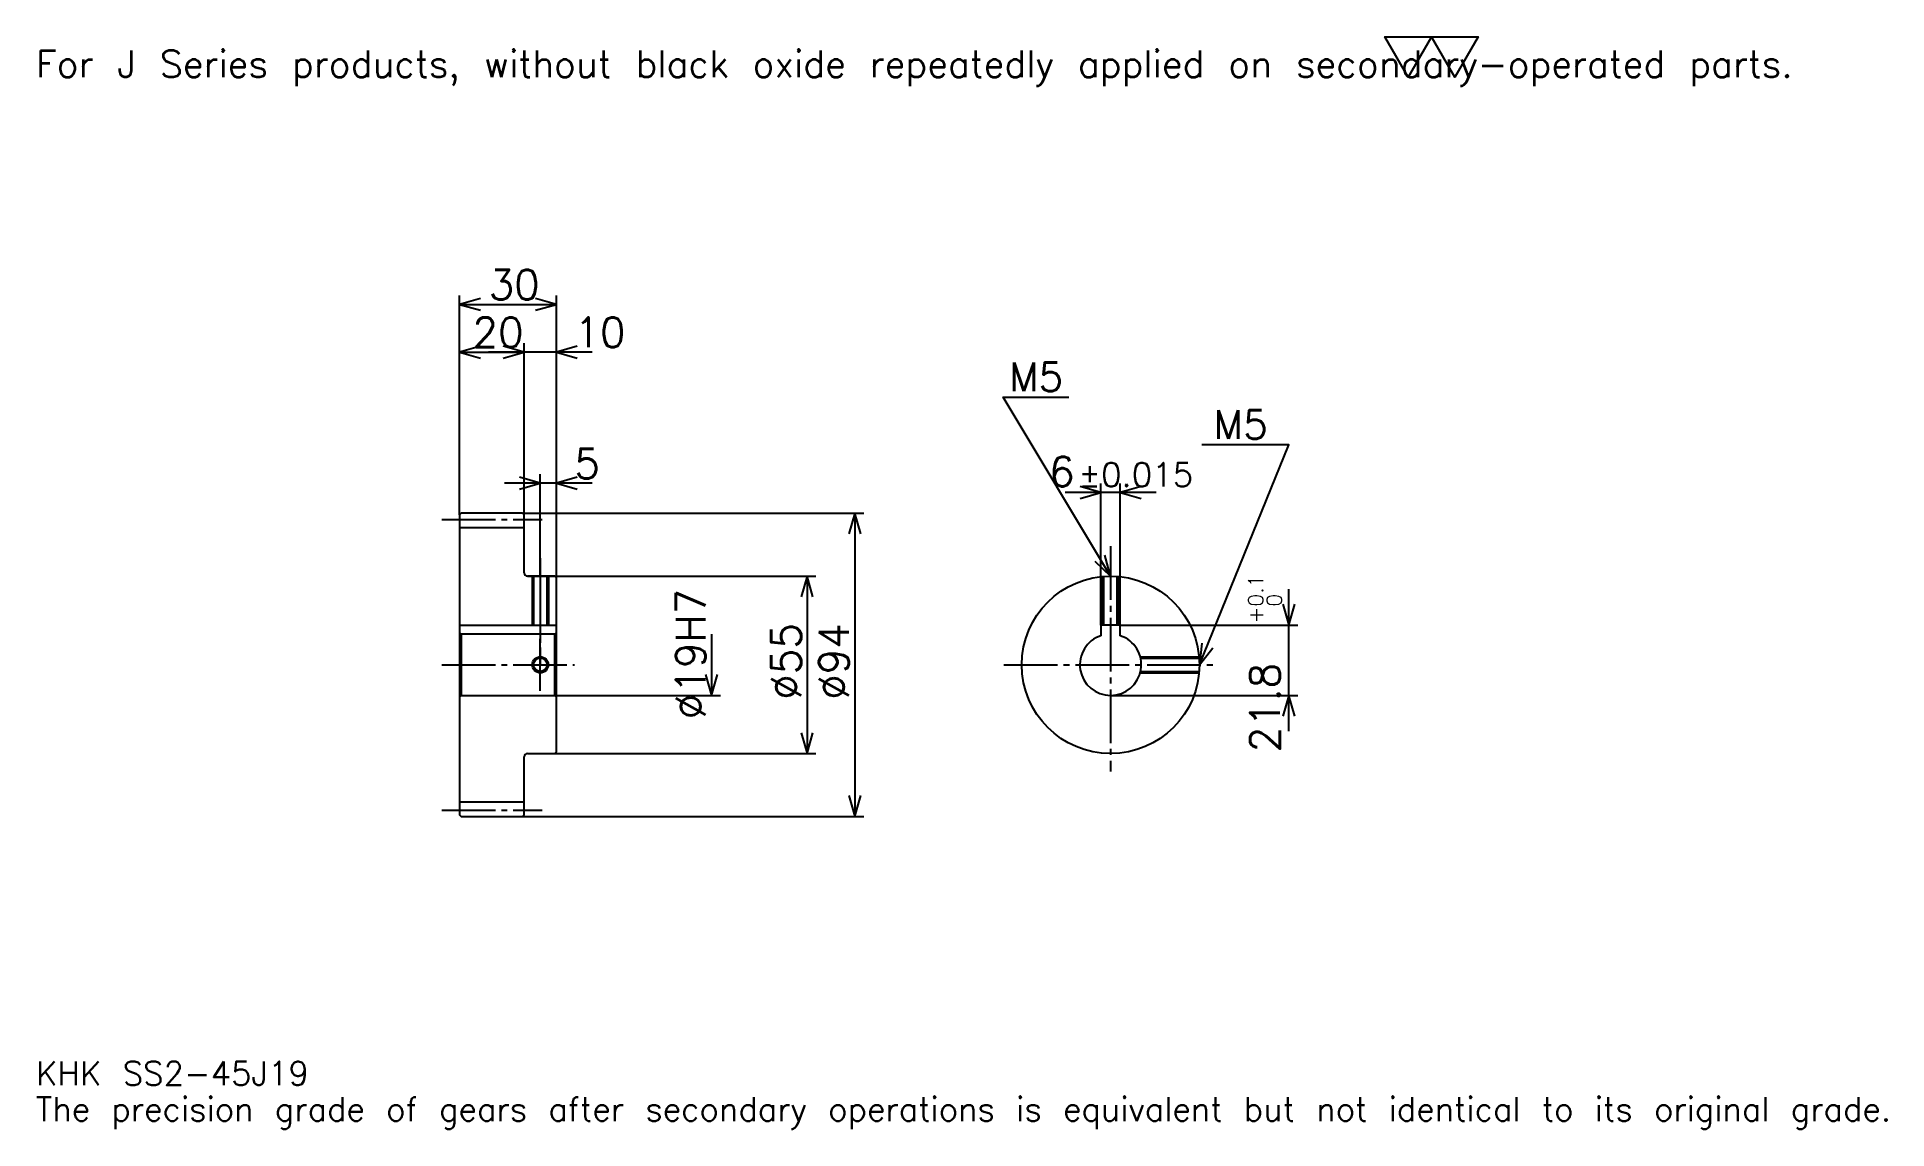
# Model space of a CAD drawing. Extents: x 19 to 592, y 7 to 345.
import ezdxf

# ---------------------------------------------------------------- set-up
doc = ezdxf.new("R2010")
doc.units = 0
doc.linetypes.add('DASHDOT', pattern=[22.173913, 16.630435, -1.847826, 1.847826, -1.847826])
doc.layers.get('0').update_dxf_attribs({"linetype": 'CONTINUOUS'})
doc.layers.add('DASHDOT', color=6, linetype='DASHDOT')
doc.styles.add('KANJI', font='TXT', dxfattribs={"bigfont": 'BIGFONT'})

msp = doc.modelspace()

# ---------------------------------------------------------------- linework, layer by layer
at = {"color": 5}
for p, q in [((149.67392, 197.597824), (149.67392, 265.043457)), ((179.67392, 197.597824), (179.67392, 265.043457)), ((149.67392, 262.271729), (179.67392, 262.271729)), ((149.67392, 247.489136), (169.67392, 247.489136)), ((190.76088, 247.489136), (158.58696, 247.489136)), ((169.67392, 197.597824), (169.67392, 250.260864)), ((190.76088, 206.836945), (163.58696, 206.836945)), ((174.67392, 197.597824), (174.67392, 209.608688)), ((348.304352, 162.897827), (348.304352, 206.739136)), ((354.304352, 162.897827), (354.304352, 206.739136)), ((365.391296, 203.967392), (337.217407, 203.967392)), ((149.67392, 197.097824), (149.67392, 197.597824)), ((169.17392, 197.597824), (179.67392, 197.597824)), ((169.67392, 197.097824), (169.67392, 197.597824)), ((174.67392, 178.097824), (174.67392, 197.597824)), ((174.67392, 178.097824), (174.67392, 197.597824)), ((179.67392, 197.597824), (274.836975, 197.597824)), ((179.67392, 177.597824), (179.67392, 197.597824)), ((272.065216, 197.597824), (272.065216, 103.597824)), ((170.67392, 178.097824), (179.67392, 178.097824)), ((179.67392, 178.097824), (260.054352, 178.097824)), ((257.282623, 178.097824), (257.282623, 123.097824)), ((406.521759, 130.010864), (406.521759, 173.984787)), ((354.304352, 162.897827), (409.293488, 162.897827)), ((227.717407, 160.097824), (227.717407, 141.097824)), ((179.67392, 141.097824), (230.489136, 141.097824)), ((351.304352, 141.097824), (409.293488, 141.097824)), ((170.67392, 123.097824), (179.67392, 123.097824)), ((179.67392, 123.097824), (260.054352, 123.097824)), ((169.17392, 103.597824), (179.67392, 103.597824)), ((179.67392, 103.597824), (274.836975, 103.597824))]:
    msp.add_line(p, q, dxfattribs=at)
at = {"color": 4}
for p, q in [((149.67392, 193.097824), (169.67392, 193.097824)), ((149.67392, 162.897827), (179.67392, 162.897827)), ((179.17392, 160.097824), (179.67392, 160.597824)), ((150.17392, 160.097824), (150.17392, 141.097824)), ((179.17392, 141.097824), (179.67392, 140.597824)), ((149.67392, 108.097824), (169.67392, 108.097824))]:
    msp.add_line(p, q, dxfattribs=at)
at = {"color": 7}
msp.add_lwpolyline([(443.478271, 332.608704), (436.271759, 345.100006), (465.097839, 345.100006), (457.891327, 332.608704), (450.684784, 345.100006), (443.478271, 332.608704)], dxfattribs=at)
at = {"color": 5}
for points in [[(156.141312, 264.119568), (149.67392, 262.271729), (156.141312, 260.42392)], [(173.206528, 260.42392), (179.67392, 262.271729), (173.206528, 264.119568)], [(156.141312, 249.336945), (149.67392, 247.489136), (156.141312, 245.641296)], [(163.206528, 245.641296), (169.67392, 247.489136), (163.206528, 249.336945)], [(163.206528, 245.641296), (169.67392, 247.489136), (163.206528, 249.336945)], [(186.141312, 249.336945), (179.67392, 247.489136), (186.141312, 245.641296)], [(351.304352, 178.097824), (318.043488, 233.532608), (338.369568, 233.532608)], [(378.804352, 150.597824), (406.521759, 218.75), (379.543518, 218.75)], [(168.206528, 204.98912), (174.67392, 206.836945), (168.206528, 208.684784)], [(186.141312, 208.684784), (179.67392, 206.836945), (186.141312, 204.98912)], [(341.836975, 202.119568), (348.304352, 203.967392), (341.836975, 205.815216)], [(360.771729, 205.815216), (354.304352, 203.967392), (360.771729, 202.119568)], [(273.913055, 191.130432), (272.065216, 197.597824), (270.217407, 191.130432)], [(346.392395, 182.692871), (351.304352, 178.097824), (349.561401, 184.594269)], [(259.130432, 171.630432), (257.282623, 178.097824), (255.434784, 171.630432)], [(404.67395, 169.365219), (406.521759, 162.897827), (408.369598, 169.365219)], [(379.529175, 157.284851), (378.804352, 150.597824), (382.952515, 155.892563)], [(225.869568, 147.565216), (227.717407, 141.097824), (229.565216, 147.565216)], [(408.369598, 134.630432), (406.521759, 141.097824), (404.67395, 134.630432)], [(255.434784, 129.565216), (257.282623, 123.097824), (259.130432, 129.565216)], [(270.217407, 110.065216), (272.065216, 103.597824), (273.913055, 110.065216)]]:
    msp.add_lwpolyline(points, dxfattribs=at)
at = {"color": 4}
for points in [[(169.67392, 179.097824), (169.67392, 197.097824), (169.17392, 197.597824), (150.17392, 197.597824), (149.67392, 197.097824), (149.67392, 140.597824)], [(170.67392, 123.097824), (179.17392, 123.097824), (179.67392, 123.597824), (179.67392, 177.597824), (179.17392, 178.097824), (170.67392, 178.097824)], [(172.17392, 178.097824), (172.17392, 162.897827)], [(172.608917, 178.097824), (172.608917, 162.897827)], [(176.738922, 178.097824), (176.738922, 162.897827)], [(177.17392, 178.097824), (177.17392, 162.897827)], [(348.804352, 162.897827), (348.804352, 177.983948)], [(349.239349, 162.897827), (349.239349, 178.020187)], [(353.369354, 162.897827), (353.369354, 178.020187)], [(353.804352, 162.897827), (353.804352, 177.983948)], [(149.67392, 140.597824), (150.17392, 141.097824), (179.17392, 141.097824), (179.17392, 160.097824), (150.17392, 160.097824), (149.67392, 160.597824)], [(354.304352, 159.611694), (354.304352, 162.897827), (348.304352, 162.897827), (348.304352, 159.611694)], [(360.469482, 153.097824), (378.690491, 153.097824)], [(360.577209, 152.662827), (378.726715, 152.662827)], [(360.469482, 148.097824), (378.690491, 148.097824)], [(360.577209, 148.532822), (378.726715, 148.532822)], [(149.67392, 140.597824), (149.67392, 104.097824), (150.17392, 103.597824), (169.17392, 103.597824), (169.67392, 104.097824), (169.67392, 122.097824)]]:
    msp.add_lwpolyline(points, dxfattribs=at)
for centre, radius in [((351.304352, 150.597824), 27.5), ((174.67392, 150.597824), 2.065)]:
    msp.add_circle(centre, radius, dxfattribs=at)
at = {"color": 7}
msp.add_circle((174.67392, 150.597824), 2.5, dxfattribs=at)
at = {"color": 4}
for centre, radius, start, end in [((170.67392, 179.097824), 1, 180, 270), ((351.304352, 150.597824), 9.5, 108.408480326, 71.591519674), ((170.67392, 122.097824), 1, 90, 180)]:
    msp.add_arc(centre, radius, start, end, dxfattribs=at)
at = {"layer": 'DASHDOT', "color": 7}
for p, q in [((144.130447, 195.597824), (175.217392, 195.597824)), ((351.304352, 187.33696), (351.304352, 117.554344)), ((174.67392, 178.097824), (174.67392, 150.597824)), ((144.130447, 150.597824), (185.217407, 150.597824)), ((318.260864, 150.597824), (384.347839, 150.597824)), ((144.130447, 105.597824), (175.217392, 105.597824))]:
    msp.add_line(p, q, dxfattribs=at)
for points in [[(174.67392, 183.641296), (174.67392, 157.35434)], [(174.67392, 142.554352), (174.67392, 158.641296)], [(166.630447, 150.597824), (182.717407, 150.597824)]]:
    msp.add_lwpolyline(points, dxfattribs=at)

# ---------------------------------------------------------------- texts
at = {"color": 7, "style": 'KANJI'}
for s, height, p in [('For J Series products, without black oxide repeatedly applied on secondary-operated parts.', 8.315217, (18.47826, 332.608704)), ('30', 9.23913, (158.668488, 263.75)), ('20', 9.23913, (153.668488, 248.967392)), ('10', 9.23913, (185.217407, 248.967392)), ('M5', 8.869566, (319.891296, 235.380432)), ('M5', 8.869566, (383.239136, 220.597824)), ('5', 9.23913, (185.217407, 208.315216)), ('6', 9.23913, (332.232971, 205.815216)), ('%%p0.015', 7.391304, (341.37854, 205.815216)), ('KHK SS2-45J19', 7.391304, (18.47826, 20.326086)), ('The precision grade of gears after secondary operations is equivalent but not identical to its original grade.', 7.391304, (18.47826, 9.23913))]:
    msp.add_text(s, height=height, dxfattribs=at).set_placement(p)
for s, height, p in [('%%c19H7', 9.23913, (225.869568, 133.736404)), ('0.1', 4.619565, (398.576111, 168.638275)), ('0', 4.619565, (404.304382, 168.638275)), ('+', 4.619565, (398.576111, 163.464371)), ('%%c55', 9.23913, (255.434784, 139.741852)), ('%%c94', 9.23913, (270.217407, 139.741852)), ('21.8', 9.23913, (403.75, 123.473755))]:
    msp.add_text(s, height=height, rotation=90, dxfattribs=at).set_placement(p)

doc.saveas('drawing.dxf')
